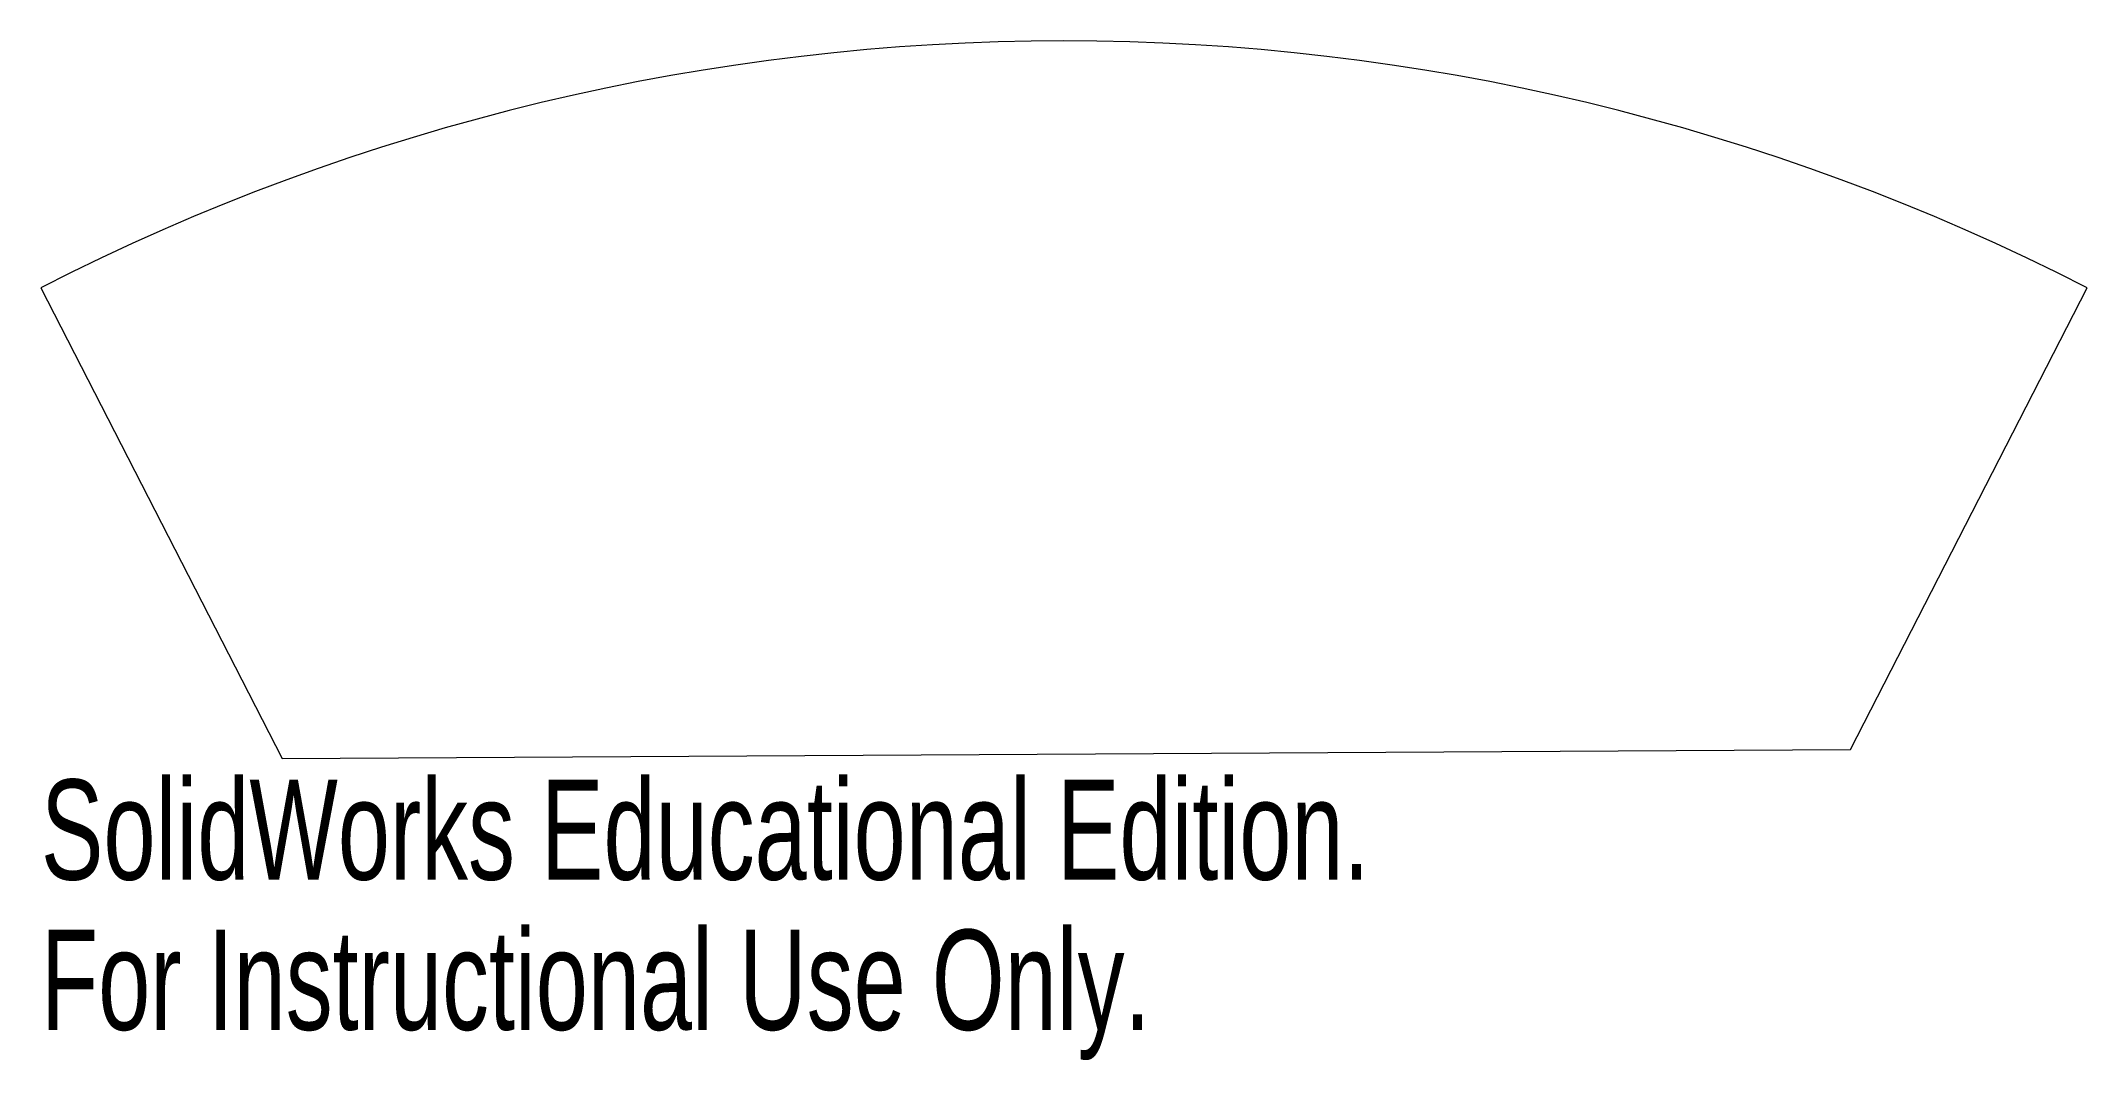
# Model space of a CAD drawing. Header units: millimetres. Extents: x -49.4 to 49.4, y 59.1 to 108.3.
import ezdxf

# ---------------------------------------------------------------- set-up
doc = ezdxf.new("R2010")
doc.units = ezdxf.units.MM
doc.styles.add('SLDTEXTSTYLE0', font='TXT', dxfattribs={"width": 0.7})

msp = doc.modelspace()

# ---------------------------------------------------------------- linework, layer by layer
at = {"color": 7, "linetype": 'Continuous', "lineweight": 15}
for p, q in [((-49.381, 96.361), (-37.738, 73.64)), ((37.961, 74.076), (49.381, 96.361)), ((-37.738, 73.64), (37.961, 74.076))]:
    msp.add_line(p, q, dxfattribs=at)
msp.add_arc((0, 0), 108.277, 62.86672, 117.13328, dxfattribs=at)

# ---------------------------------------------------------------- texts
at = {"color": 7, "linetype": 'Continuous', "char_height": 4.83362, "attachment_point": 1, "style": 'SLDTEXTSTYLE0'}
for s, insert in [('SolidWorks Educational Edition.', (-49.381, 72.621)), ('For Instructional Use Only.', (-49.381, 65.37))]:
    msp.add_mtext(s, dxfattribs=dict(at, insert=insert))

doc.saveas('drawing.dxf')
